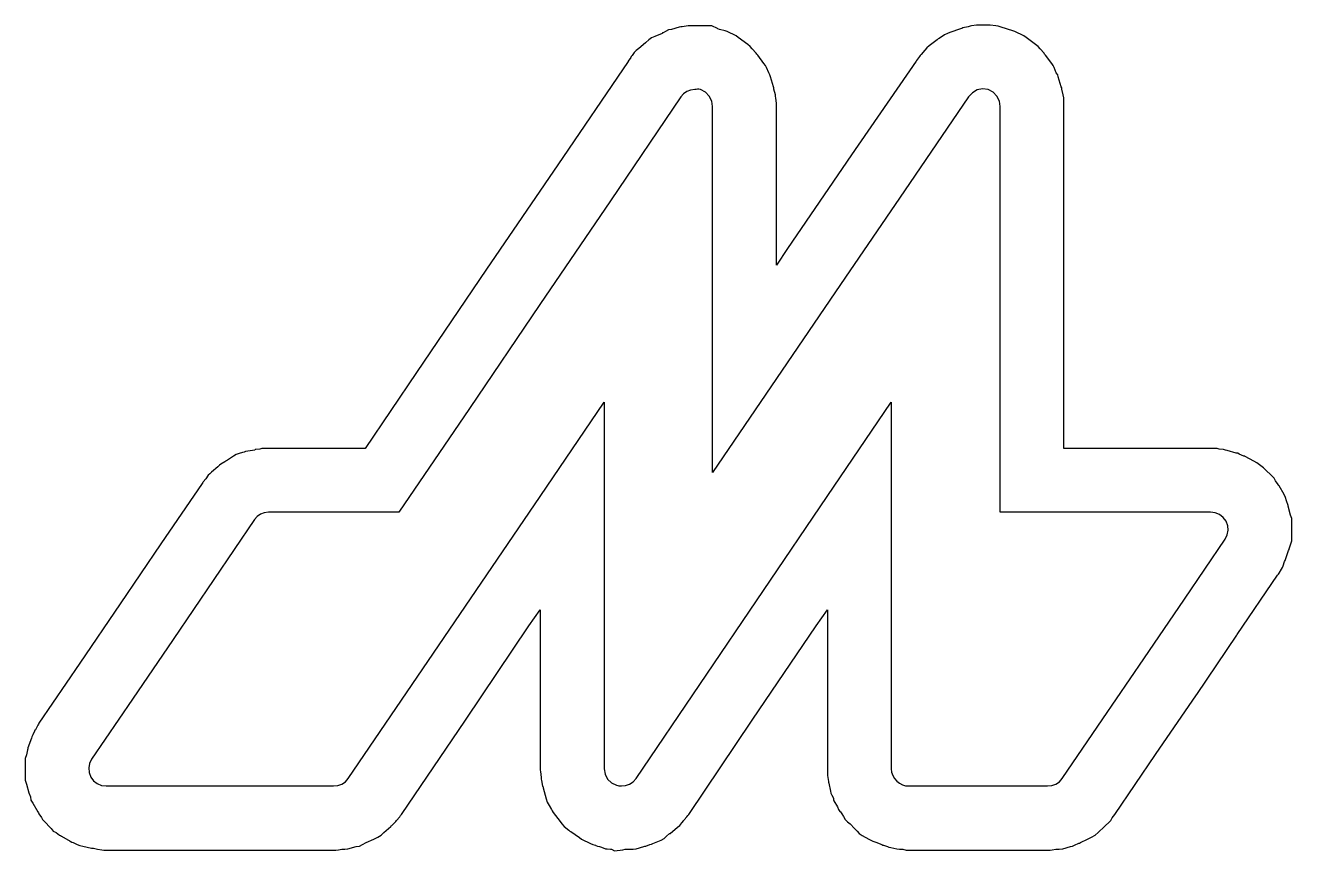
# Model space of a CAD drawing. Extents: x 0 to 22.2, y 0 to 14.4.
import ezdxf

# ---------------------------------------------------------------- set-up
doc = ezdxf.new("R2010")
doc.units = 0
doc.layers.add('eme', color=7, linetype='CONTINUOUS')
doc.layers.add('eme2', color=7, linetype='CONTINUOUS')

msp = doc.modelspace()

# ---------------------------------------------------------------- linework, layer by layer
at = {"layer": 'eme', "color": 7}
msp.add_lwpolyline([(11.710254, 13.322918), (11.639613, 13.313679), (11.574056, 13.289126), (11.516004, 13.249397), (11.467871, 13.194602), (10.234576, 11.376738), (9.001277, 9.558871), (7.767979, 7.741004), (6.534684, 5.92314), (5.964375, 5.92314), (5.394062, 5.92314), (4.823752, 5.92314), (4.25344, 5.92314), (4.180965, 5.914806), (4.115672, 5.890287), (4.058669, 5.850113), (4.01106, 5.794843), (3.298173, 4.746897), (2.585286, 3.698951), (1.872396, 2.651004), (1.159509, 1.603058), (1.123051, 1.528677), (1.108743, 1.448628), (1.116278, 1.367374), (1.145311, 1.289388), (1.194049, 1.222744), (1.25821, 1.17352), (1.333646, 1.143029), (1.41621, 1.132575), (2.410688, 1.132575), (3.405167, 1.132575), (4.399645, 1.132575), (5.394123, 1.132575), (5.468855, 1.140873), (5.539034, 1.165392), (5.600917, 1.205576), (5.650759, 1.260881), (6.769995, 2.907652), (7.889229, 4.554427), (9.008465, 6.201197), (10.127701, 7.847968), (10.127701, 6.243969), (10.127701, 4.639973), (10.127701, 3.035973), (10.127701, 1.431974), (10.143122, 1.336464), (10.186637, 1.253949), (10.254156, 1.18916), (10.341574, 1.146837), (10.363246, 1.140865), (10.384257, 1.136352), (10.405339, 1.133586), (10.427149, 1.132542), (10.50093, 1.140633), (10.570945, 1.164806), (10.633224, 1.204928), (10.683788, 1.260899), (11.799458, 2.907674), (12.915128, 4.554445), (14.030798, 6.201219), (15.146468, 7.84799), (15.146468, 6.243991), (15.146468, 4.639991), (15.146468, 3.035991), (15.146468, 1.431992), (15.154003, 1.372485), (15.17491, 1.316166), (15.206548, 1.264296), (15.246267, 1.218131), (15.292442, 1.180652), (15.344322, 1.153912), (15.400645, 1.137901), (15.460134, 1.132553), (16.066089, 1.132553), (16.672044, 1.132553), (17.277998, 1.132553), (17.883953, 1.132553), (17.958653, 1.140887), (18.028836, 1.165404), (18.090739, 1.205578), (18.140592, 1.260848), (18.853479, 2.308794), (19.566369, 3.35674), (20.279256, 4.404683), (20.992146, 5.452629), (21.028604, 5.527024), (21.042913, 5.607066), (21.035377, 5.688306), (21.006344, 5.766299), (20.957607, 5.832936), (20.893446, 5.882167), (20.818009, 5.912693), (20.735449, 5.923147), (19.815824, 5.923147), (18.896196, 5.923147), (17.976571, 5.923147), (17.056946, 5.923147), (17.056946, 7.698239), (17.056946, 9.473331), (17.056946, 11.24842), (17.056946, 13.023513), (17.041526, 13.121249), (16.998011, 13.208667), (16.930496, 13.27836), (16.843078, 13.322927), (16.746199, 13.335013), (16.652224, 13.315009), (16.56813, 13.266893), (16.500888, 13.194619), (15.381655, 11.551412), (14.262419, 9.908207), (13.143186, 8.264999), (12.023953, 6.621792), (12.023953, 8.222224), (12.023953, 9.822661), (12.023953, 11.423094), (12.023953, 13.023527), (12.008532, 13.12128), (11.965007, 13.208695), (11.897488, 13.278381), (11.810088, 13.322941), (11.785534, 13.327178), (11.760253, 13.326879), (11.734935, 13.324446), (11.71028, 13.322702), (11.71028, 13.322716), (11.710276, 13.322729), (11.710276, 13.322743), (11.710254, 13.322918)], dxfattribs=at)
at = {"layer": 'eme2', "color": 7}
msp.add_lwpolyline([(16.642292, 14.44625), (16.554097, 14.437431), (16.527639, 14.428611), (16.492361, 14.419792), (16.404167, 14.402153), (16.386528, 14.393333), (16.360069, 14.384514), (16.174861, 14.322778), (16.130764, 14.305139), (16.077847, 14.278681), (15.989653, 14.216944), (15.972014, 14.208125), (15.954375, 14.190486), (15.813264, 14.084653), (15.769167, 14.049375), (15.733889, 14.014097), (15.672153, 13.934722), (15.654514, 13.917083), (15.645694, 13.899444), (15.592778, 13.828889), (15.583958, 13.820069), (14.455069, 12.179653), (13.335, 10.539236), (13.140972, 10.248194), (13.140972, 11.421181), (13.140972, 13.026319), (13.140972, 13.052778), (13.140972, 13.079236), (13.132153, 13.17625), (13.123333, 13.202708), (13.123333, 13.229167), (13.096875, 13.326181), (13.096875, 13.352639), (13.088056, 13.370278), (13.035139, 13.546667), (13.026319, 13.581944), (13.008681, 13.617222), (12.964583, 13.705417), (12.946944, 13.740694), (12.920486, 13.775972), (12.814653, 13.925903), (12.797014, 13.943542), (12.788194, 13.961181), (12.717639, 14.031736), (12.682361, 14.075833), (12.638264, 14.111111), (12.470694, 14.234583), (12.435417, 14.261042), (12.400139, 14.278681), (12.311944, 14.322778), (12.276667, 14.340417), (12.241389, 14.349236), (12.144375, 14.375694), (12.117917, 14.384514), (12.109097, 14.393333), (12.012083, 14.437431), (11.897431, 14.437431), (11.773958, 14.437431), (11.703403, 14.437431), (11.685764, 14.437431), (11.676944, 14.437431), (11.668125, 14.437431), (11.632847, 14.437431), (11.597569, 14.437431), (11.562292, 14.428611), (11.491736, 14.419792), (11.465278, 14.419792), (11.438819, 14.410972), (11.306528, 14.375694), (11.253611, 14.366875), (11.200694, 14.340417), (11.156597, 14.313958), (11.147778, 14.313958), (11.138958, 14.305139), (11.015486, 14.252222), (10.95375, 14.225764), (10.909653, 14.190486), (10.856736, 14.146389), (10.847917, 14.137569), (10.733264, 14.040556), (10.689167, 14.005278), (10.653889, 13.97), (10.618611, 13.917083), (10.600972, 13.899444), (10.592153, 13.881806), (10.548056, 13.820069), (10.548056, 13.81125), (9.313333, 12.003264), (8.069792, 10.177639), (6.843889, 8.369653), (5.944306, 7.037917), (5.3975, 7.037917), (4.815417, 7.037917), (4.250972, 7.037917), (4.180417, 7.037917), (4.136319, 7.037917), (4.101042, 7.029097), (4.030486, 7.020278), (4.021667, 7.020278), (4.012847, 7.011458), (3.854097, 6.985), (3.827639, 6.976181), (3.801181, 6.967361), (3.739444, 6.949722), (3.686528, 6.932083), (3.642431, 6.905625), (3.518958, 6.82625), (3.501319, 6.817431), (3.4925, 6.808611), (3.421944, 6.764514), (3.395486, 6.746875), (3.369028, 6.720417), (3.254375, 6.623403), (3.227917, 6.596944), (3.201458, 6.570486), (3.157361, 6.50875), (3.113264, 6.455833), (3.104444, 6.447014), (3.095625, 6.429375), (2.372431, 5.371042), (1.658056, 4.321528), (0.9525, 3.280833), (0.238125, 2.231319), (0.229306, 2.213681), (0.220486, 2.196042), (0.176389, 2.116667), (0.167569, 2.107847), (0.15875, 2.090208), (0.132292, 2.028472), (0.114653, 1.993194), (0.105833, 1.966736), (0.044097, 1.799167), (0.044097, 1.781528), (0.035278, 1.763889), (0.017639, 1.675694), (0, 1.613958), (0, 1.552222), (0, 1.393472), (0, 1.305278), (0, 1.234722), (0.017639, 1.164167), (0.061736, 1.014236), (0.088194, 0.943681), (0.097014, 0.881944), (0.132292, 0.829028), (0.220486, 0.679097), (0.229306, 0.661458), (0.238125, 0.643819), (0.282222, 0.582083), (0.299861, 0.546806), (0.326319, 0.520347), (0.449792, 0.388056), (0.485069, 0.343958), (0.537986, 0.3175), (0.599722, 0.273403), (0.617361, 0.264583), (0.635, 0.255764), (0.784931, 0.167569), (0.811389, 0.149931), (0.837847, 0.141111), (0.908403, 0.105833), (0.9525, 0.088194), (1.005417, 0.079375), (1.155347, 0.044097), (1.172986, 0.044097), (1.190625, 0.044097), (1.261181, 0.026458), (1.340556, 0.017639), (1.375833, 0.008819), (1.411111, 0.008819), (2.407708, 0.008819), (3.404306, 0.008819), (4.392083, 0.008819), (5.3975, 0.008819), (5.432778, 0.008819), (5.476875, 0.017639), (5.538611, 0.026458), (5.591528, 0.026458), (5.644444, 0.035278), (5.785556, 0.070556), (5.847292, 0.079375), (5.900208, 0.105833), (5.961944, 0.141111), (6.094236, 0.202847), (6.164792, 0.238125), (6.226528, 0.273403), (6.270625, 0.3175), (6.394097, 0.423333), (6.402917, 0.432153), (6.411736, 0.440972), (6.464653, 0.493889), (6.482292, 0.511528), (6.491111, 0.529167), (6.552847, 0.590903), (6.561667, 0.617361), (6.579306, 0.635), (7.699375, 2.284236), (8.810625, 3.933472), (9.004653, 4.215694), (9.004653, 3.033889), (9.004653, 1.437569), (9.004653, 1.411111), (9.013472, 1.384653), (9.022292, 1.278819), (9.022292, 1.252361), (9.031111, 1.225903), (9.04875, 1.128889), (9.057569, 1.120069), (9.057569, 1.102431), (9.110486, 0.908403), (9.128125, 0.846667), (9.163403, 0.79375), (9.2075, 0.723194), (9.216319, 0.696736), (9.233958, 0.670278), (9.357431, 0.511528), (9.383889, 0.467431), (9.427986, 0.423333), (9.507361, 0.361597), (9.525, 0.343958), (9.542639, 0.335139), (9.692569, 0.229306), (9.727847, 0.202847), (9.763125, 0.185208), (9.851319, 0.141111), (9.886597, 0.123472), (9.930694, 0.105833), (9.974792, 0.097014), (9.983611, 0.088194), (10.010069, 0.079375), (10.045347, 0.070556), (10.080625, 0.061736), (10.151181, 0.035278), (10.177639, 0.035278), (10.239375, 0.026458), (10.257014, 0.026458), (10.309931, 0), (10.451042, 0.017639), (10.495139, 0.026458), (10.548056, 0.026458), (10.574514, 0.026458), (10.63625, 0.026458), (10.689167, 0.035278), (10.821458, 0.070556), (10.839097, 0.079375), (10.856736, 0.079375), (10.927292, 0.105833), (10.95375, 0.114653), (10.980208, 0.123472), (11.121319, 0.185208), (11.174236, 0.211667), (11.218333, 0.255764), (11.27125, 0.299861), (11.280069, 0.299861), (11.412361, 0.414514), (11.447639, 0.440972), (11.482917, 0.485069), (11.518194, 0.529167), (11.527014, 0.537986), (11.571111, 0.590903), (11.58875, 0.617361), (11.606389, 0.635), (12.717639, 2.284236), (13.837708, 3.933472), (14.031736, 4.215694), (14.031736, 3.033889), (14.031736, 1.437569), (14.031736, 1.358194), (14.031736, 1.314097), (14.040556, 1.278819), (14.049375, 1.208264), (14.049375, 1.199444), (14.058194, 1.181806), (14.084653, 1.040694), (14.093472, 1.005417), (14.111111, 0.970139), (14.137569, 0.917222), (14.137569, 0.890764), (14.146389, 0.873125), (14.208125, 0.767292), (14.225764, 0.723194), (14.252222, 0.687917), (14.261042, 0.679097), (14.2875, 0.643819), (14.313958, 0.599722), (14.340417, 0.546806), (14.384514, 0.502708), (14.428611, 0.467431), (14.507986, 0.388056), (14.552083, 0.343958), (14.587361, 0.299861), (14.640278, 0.264583), (14.754931, 0.202847), (14.790208, 0.185208), (14.825486, 0.167569), (14.878403, 0.149931), (14.984236, 0.105833), (15.001875, 0.097014), (15.010694, 0.097014), (15.08125, 0.070556), (15.107708, 0.061736), (15.142986, 0.052917), (15.248819, 0.035278), (15.292917, 0.026458), (15.345833, 0.026458), (15.354653, 0.026458), (15.407569, 0.008819), (15.451667, 0.008819), (16.060208, 0.008819), (16.66875, 0.008819), (17.277292, 0.008819), (17.885833, 0.008819), (17.929931, 0.008819), (17.965208, 0.017639), (18.026944, 0.026458), (18.035764, 0.026458), (18.088681, 0.026458), (18.150417, 0.035278), (18.282708, 0.070556), (18.317986, 0.079375), (18.353264, 0.097014), (18.432639, 0.132292), (18.441458, 0.132292), (18.459097, 0.141111), (18.582569, 0.202847), (18.653125, 0.238125), (18.714861, 0.273403), (18.767778, 0.3175), (18.882431, 0.423333), (18.89125, 0.432153), (18.900069, 0.440972), (18.952986, 0.493889), (18.988264, 0.529167), (19.014722, 0.573264), (19.058819, 0.635), (19.773194, 1.684514), (20.487569, 2.725208), (20.496389, 2.734028), (21.193125, 3.774722), (21.201944, 3.783542), (21.9075, 4.824236), (21.925139, 4.841875), (21.933958, 4.859514), (21.978056, 4.930069), (21.995694, 4.956528), (22.004514, 4.982986), (22.030972, 5.062361), (22.039792, 5.08), (22.048611, 5.097639), (22.101528, 5.256389), (22.110347, 5.274028), (22.110347, 5.282847), (22.136806, 5.353403), (22.154444, 5.423958), (22.154444, 5.494514), (22.154444, 5.670903), (22.154444, 5.741458), (22.154444, 5.812014), (22.136806, 5.87375), (22.092708, 6.0325), (22.092708, 6.041319), (22.06625, 6.120694), (22.048611, 6.182431), (22.022153, 6.235347), (21.933958, 6.385278), (21.925139, 6.394097), (21.916319, 6.411736), (21.872222, 6.473472), (21.845764, 6.517569), (21.810486, 6.552847), (21.687014, 6.676319), (21.678194, 6.685139), (21.660556, 6.702778), (21.59, 6.755694), (21.545903, 6.790972), (21.492986, 6.817431), (21.343056, 6.896806), (21.334236, 6.905625), (21.316597, 6.905625), (21.237222, 6.940903), (21.210764, 6.958542), (21.184306, 6.958542), (21.025556, 7.002639), (20.999097, 7.011458), (20.963819, 7.020278), (20.884444, 7.029097), (20.849167, 7.037917), (20.813889, 7.037917), (20.743333, 7.037917), (19.817292, 7.037917), (18.89125, 7.037917), (18.168056, 7.037917), (18.168056, 7.699375), (18.168056, 9.480903), (18.168056, 11.244792), (18.168056, 13.026319), (18.168056, 13.123333), (18.168056, 13.17625), (18.159236, 13.229167), (18.132778, 13.326181), (18.132778, 13.352639), (18.123958, 13.370278), (18.071042, 13.546667), (18.062222, 13.581944), (18.035764, 13.617222), (18.000486, 13.705417), (17.982847, 13.740694), (17.956389, 13.775972), (17.850556, 13.925903), (17.832917, 13.943542), (17.824097, 13.961181), (17.753542, 14.031736), (17.718264, 14.075833), (17.674167, 14.111111), (17.506597, 14.234583), (17.471319, 14.261042), (17.436042, 14.278681), (17.347847, 14.322778), (17.312569, 14.340417), (17.277292, 14.349236), (17.074444, 14.410972), (17.021528, 14.428611), (16.977431, 14.437431), (16.880417, 14.44625), (16.853958, 14.44625), (16.818681, 14.44625), (16.704028, 14.44625), (16.66875, 14.44625), (16.642292, 14.44625)], dxfattribs=at)

doc.saveas('drawing.dxf')
